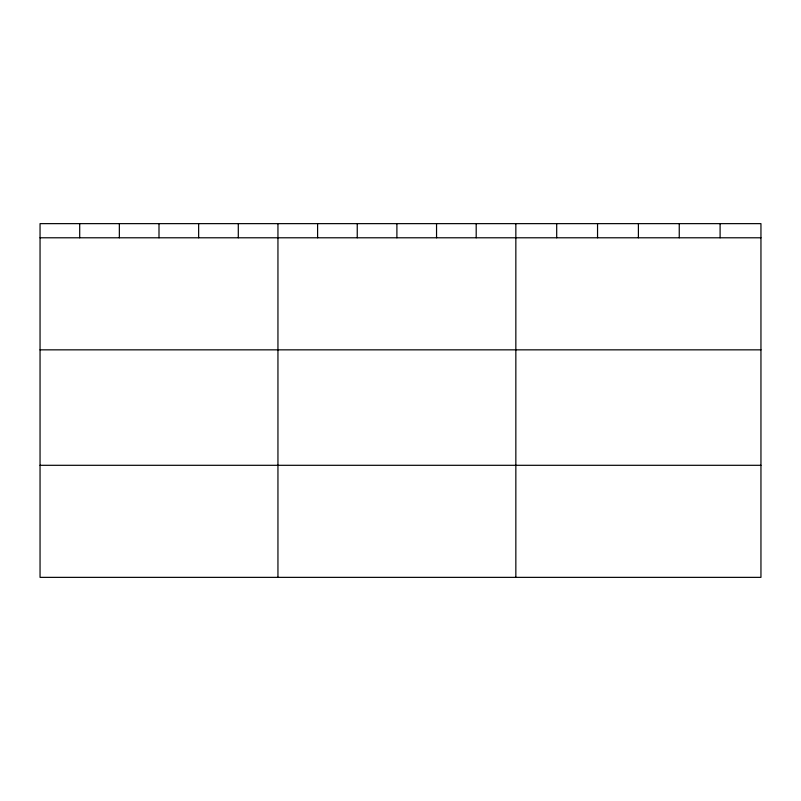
<?xml version="1.0" encoding="UTF-8"?>
<svg xmlns="http://www.w3.org/2000/svg" width="801" height="801" viewBox="0 0 801 801"><rect width="100%" height="100%" fill="white"/><g stroke="black" fill="none" stroke-linecap="round" stroke-linejoin="round"><path stroke-width="1.2" d="M760.95 349.847L760.95 223.639L40.05 223.639L40.05 577.361L760.95 577.361L760.95 349.847L40.05 349.847M40.05 237.787L760.95 237.787M40.05 465.301L760.95 465.301M720.099 223.639L720.099 237.787M679.248 223.639L679.248 237.787M638.397 223.639L638.397 237.787M597.546 223.639L597.546 237.787M556.695 223.639L556.695 237.787M515.844 223.639L515.844 577.361M476.195 223.639L476.195 237.787M436.545 223.639L436.545 237.787M396.895 223.639L396.895 237.787M357.246 223.639L357.246 237.787M317.596 223.639L317.596 237.787M277.947 223.639L277.947 577.361M238.297 223.639L238.297 237.787M198.648 223.639L198.648 237.787M158.999 223.639L158.999 237.787M119.349 223.639L119.349 237.787M79.699 223.639L79.699 237.787"/></g></svg>
